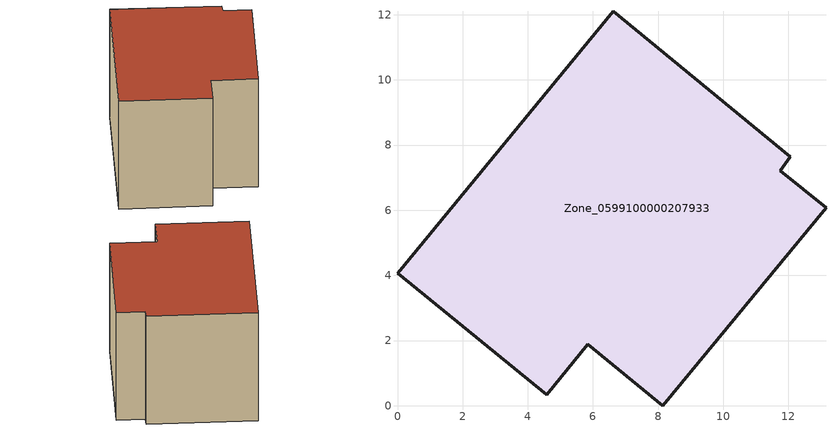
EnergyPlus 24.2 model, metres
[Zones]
Zone_0599100000207933
 floor ground (C_G): 11.75,7.21 13.15,6.08 8.14,0 5.84,1.88 4.58,0.33 0,4.06 6.62,12.11 12.06,7.64 z0
 wall outside (C_F): 6.62,12.11 0,4.06 4.58,0.33 5.84,1.88 8.14,0 13.15,6.08 11.75,7.21 12.06,7.64 6.62,12.11 z0:8.09
 roof outside (C_R): 11.75,7.21 12.06,7.64 6.62,12.11 0,4.06 4.58,0.33 5.84,1.88 8.14,0 13.15,6.08 z8.09
[BUILDING]
Pand.0599100000207933: North Axis=0; Terrain=City; Loads Convergence Tolerance Value=0.04; Temperature Convergence Tolerance Value=0.4; Solar Distribution=FullExterior; Maximum Number of Warmup Days=25; Minimum Number of Warmup Days=1
[Site:Location]
Rotterdam.The.Hague.AP_ZH_NLD Design_Conditions: Latitude=51.96; Longitude=4.45; Time Zone=1; Elevation=-4.5
[SITE:GROUNDTEMPERATURE:BUILDINGSURFACE]
18, 18, 18, 18, 18, 18, 18, 18, 18, 18, 18, 18
[MATERIAL] Thermal Absorptance=0.9; Solar Absorptance=0.7; Visible Absorptance=0.7
Name | Roughness | Thickness | Conductivity | Density | Specific Heat
G.TC.1946-1964 | MediumSmooth | 0.15 | 1 | 540 | 1210
F.TC.1946-1964 | Rough | 0.3 | 0.857143 | 1920 | 840
R.TC.1946-1964 | MediumRough | 0.2 | 0.235294 | 1500 | 1000
[CONSTRUCTION]
C_G: G.TC.1946-1964
C_F: F.TC.1946-1964
C_R: R.TC.1946-1964
[ZONE]
Zone_0599100000207933: Type=1; Multiplier=1; Ceiling Height=Autocalculate; Volume=Autocalculate; Floor Area=autocalculate; Part of Total Floor Area=Yes
[ZONEINFILTRATION:DESIGNFLOWRATE]
Infil_Zone_0599100000207933: Zone or ZoneList or Space or SpaceList=Zone_0599100000207933; Schedule=AlwaysOn; Design Flow Rate Calculation Method=Flow/Area; Flow Rate per Floor Area=0.003; Constant Term Coefficient=1; Temperature Term Coefficient=0; Velocity Term Coefficient=0; Velocity Squared Term Coefficient=0
[HVACTEMPLATE:ZONE:IDEALLOADSAIRSYSTEM]
Zone_0599100000207933: Maximum Heating Supply Air Temperature=50; Minimum Cooling Supply Air Temperature=13; Maximum Heating Supply Air Humidity Ratio=0.0156; Minimum Cooling Supply Air Humidity Ratio=0.0077; Heating Limit=NoLimit; Cooling Limit=NoLimit; Dehumidification Control Type=ConstantSensibleHeatRatio; Cooling Sensible Heat Ratio=0.7; Dehumidification Setpoint=60; Humidification Control Type=None; Humidification Setpoint=30; Outdoor Air Method=None; Outdoor Air Flow Rate per Person=0.00944; Outdoor Air Flow Rate per Zone Floor Area=0; Outdoor Air Flow Rate per Zone=0; Demand Controlled Ventilation Type=None; Outdoor Air Economizer Type=NoEconomizer; Heat Recovery Type=None; Sensible Heat Recovery Effectiveness=0.7; Latent Heat Recovery Effectiveness=0.65
[ZONECONTROL:THERMOSTAT]
ThermostatControl_Zone_0599100000207933: Zone or ZoneList=Zone_0599100000207933; Control Type Schedule=DualSetpointControlType; Control 1=Thermostat_Zone_0599100000207933; Temperature Difference Between Cutout And Setpoint=0
[THERMOSTATSETPOINT:DUALSETPOINT]
Thermostat_Zone_0599100000207933: Heating Setpoint Temperature Schedule=HeatingSetpoint_Zone_0599100000207933; Cooling Setpoint Temperature Schedule=CoolingSetpoint_Zone_0599100000207933
[SCHEDULE:COMPACT]
HeatingSetpoint_Zone_0599100000207933: Through: 12/31, For: AllDays, Until: 24:00, 21
CoolingSetpoint_Zone_0599100000207933: Through: 12/31, For: AllDays, Until: 24:00, 24
DualSetpointControlType: Through: 12/31, For: AllDays, Until: 24:00, 4
AlwaysOn: Through: 12/31, For: AllDays, Until: 24:00, 1
